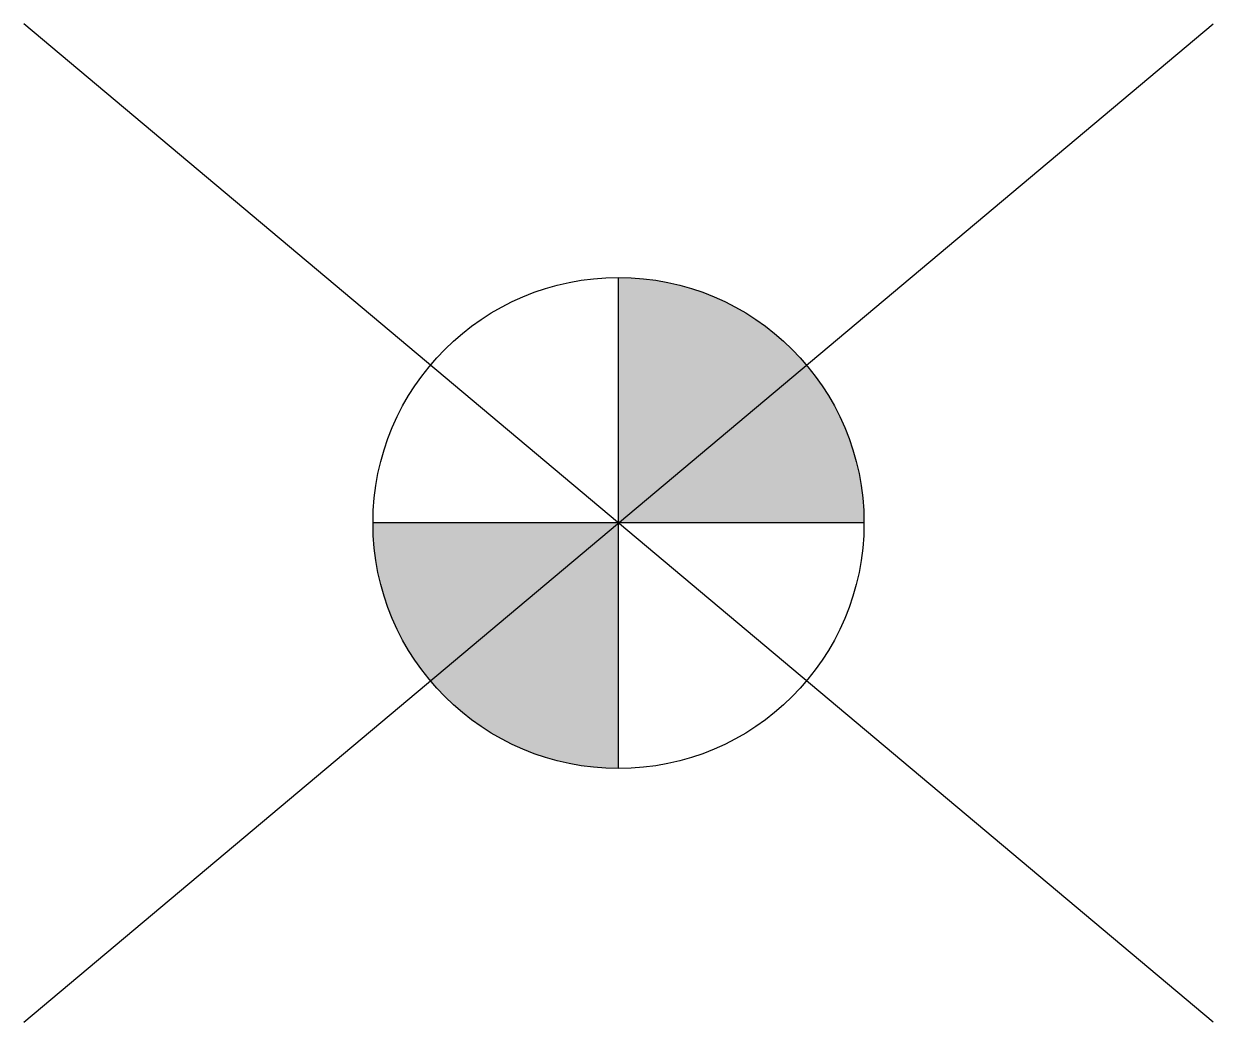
# Model space of a CAD drawing. Extents: x -2.27 to 2.27, y -1.91 to 1.91.
import ezdxf

# ---------------------------------------------------------------- set-up
doc = ezdxf.new("R2010")
doc.units = 0

msp = doc.modelspace()

# ---------------------------------------------------------------- hatches: boundary and pattern name
h = msp.add_hatch(color=256)
h.dxf.hatch_style = 1
h.paths.add_polyline_path([(0, 0), (-0.9375, 0, 0.414214), (0, -0.9375)])
h.paths.add_polyline_path([(0, 0.9375), (0, 0), (0.9375, 0, 0.414214)])

# ---------------------------------------------------------------- linework, layer by layer
at = {"color": 0}
for p, q in [((-2.2711, -1.9056), (2.2711, 1.9056)), ((2.2711, -1.9056), (-2.2711, 1.9056))]:
    msp.add_line(p, q, dxfattribs=at)
for p, q in [((0, -0.9375), (0, 0.9375)), ((0.9375, 0), (-0.9375, 0))]:
    msp.add_line(p, q)
at = {"ltscale": 0.5}
msp.add_circle((0, 0), 0.9375, dxfattribs=at)

doc.saveas('drawing.dxf')
